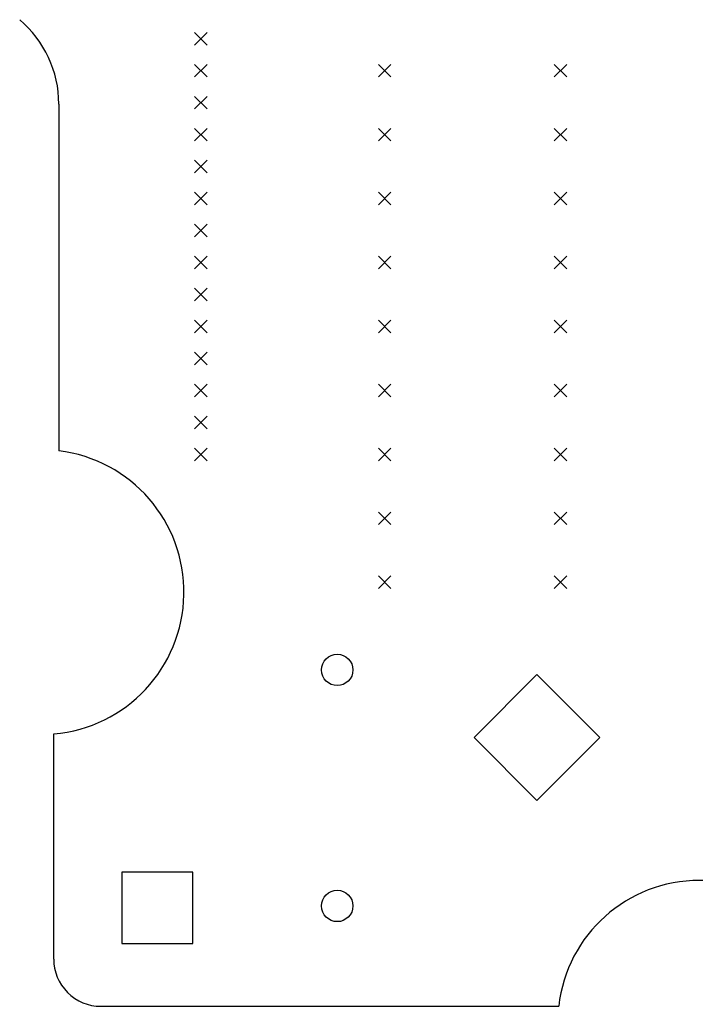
# Model space of a CAD drawing. Extents: x 114 to 184, y -151 to -38.
# Drawn here: x 127.85 to 149.35, y -128.03 to -96.68 of the extents above; entities that cross this region are included whole.
import ezdxf

# ---------------------------------------------------------------- set-up
doc = ezdxf.new("R2010")
doc.units = 0
doc.layers.add('BLACK', color=7, linetype='CONTINUOUS')

msp = doc.modelspace()

# ---------------------------------------------------------------- linework, layer by layer
at = {"layer": 'BLACK', "linetype": 'CONTINUOUS'}
for p, q in [((133.404, -97.082), (133.804, -97.482)), ((133.804, -97.082), (133.404, -97.482)), ((133.404, -98.098), (133.804, -98.498)), ((133.804, -98.098), (133.404, -98.498)), ((139.246, -98.098), (139.646, -98.498)), ((139.646, -98.098), (139.246, -98.498)), ((144.834, -98.098), (145.234, -98.498)), ((145.234, -98.098), (144.834, -98.498)), ((129.089859, -99.356597), (129.089859, -110.37597)), ((133.404, -99.114), (133.804, -99.514)), ((133.804, -99.114), (133.404, -99.514)), ((133.404, -100.13), (133.804, -100.53)), ((133.804, -100.13), (133.404, -100.53)), ((139.246, -100.13), (139.646, -100.53)), ((139.646, -100.13), (139.246, -100.53)), ((144.834, -100.13), (145.234, -100.53)), ((145.234, -100.13), (144.834, -100.53)), ((133.404, -101.146), (133.804, -101.546)), ((133.804, -101.146), (133.404, -101.546)), ((133.404, -102.162), (133.804, -102.562)), ((133.804, -102.162), (133.404, -102.562)), ((139.246, -102.162), (139.646, -102.562)), ((139.646, -102.162), (139.246, -102.562)), ((144.834, -102.162), (145.234, -102.562)), ((145.234, -102.162), (144.834, -102.562)), ((133.404, -103.178), (133.804, -103.578)), ((133.804, -103.178), (133.404, -103.578)), ((133.404, -104.194), (133.804, -104.594)), ((133.804, -104.194), (133.404, -104.594)), ((139.246, -104.194), (139.646, -104.594)), ((139.646, -104.194), (139.246, -104.594)), ((144.834, -104.194), (145.234, -104.594)), ((145.234, -104.194), (144.834, -104.594)), ((133.404, -105.21), (133.804, -105.61)), ((133.804, -105.21), (133.404, -105.61)), ((133.404, -106.226), (133.804, -106.626)), ((133.804, -106.226), (133.404, -106.626)), ((139.246, -106.226), (139.646, -106.626)), ((139.646, -106.226), (139.246, -106.626)), ((144.834, -106.226), (145.234, -106.626)), ((145.234, -106.226), (144.834, -106.626)), ((133.404, -107.242), (133.804, -107.642)), ((133.804, -107.242), (133.404, -107.642)), ((133.404, -108.258), (133.804, -108.658)), ((133.804, -108.258), (133.404, -108.658)), ((139.246, -108.258), (139.646, -108.658)), ((139.646, -108.258), (139.246, -108.658)), ((144.834, -108.258), (145.234, -108.658)), ((145.234, -108.258), (144.834, -108.658)), ((133.404, -109.274), (133.804, -109.674)), ((133.804, -109.274), (133.404, -109.674)), ((133.404, -110.29), (133.804, -110.69)), ((133.804, -110.29), (133.404, -110.69)), ((139.246, -110.29), (139.646, -110.69)), ((139.646, -110.29), (139.246, -110.69)), ((144.834, -110.29), (145.234, -110.69)), ((145.234, -110.29), (144.834, -110.69)), ((139.246, -112.322), (139.646, -112.722)), ((139.646, -112.322), (139.246, -112.722)), ((144.834, -112.322), (145.234, -112.722)), ((145.234, -112.322), (144.834, -112.722)), ((139.246, -114.354), (139.646, -114.754)), ((139.646, -114.354), (139.246, -114.754)), ((144.834, -114.354), (145.234, -114.754)), ((145.234, -114.354), (144.834, -114.754)), ((144.28724, -117.48325), (142.28724, -119.48325)), ((146.28724, -119.48325), (144.28724, -117.48325)), ((128.927757, -126.526624), (128.927757, -119.373965)), ((142.28724, -119.48325), (144.28724, -121.48325)), ((144.28724, -121.48325), (146.28724, -119.48325)), ((133.353622, -123.766868), (131.090858, -123.766868)), ((131.090858, -123.766868), (131.090858, -126.029632)), ((133.353622, -126.029632), (133.353622, -123.766868)), ((131.090858, -126.029632), (133.353622, -126.029632)), ((130.427757, -128.026624), (144.978705, -128.023605))]:
    msp.add_line(p, q, dxfattribs=at)
at = {"layer": 'BLACK'}
for centre in [(137.93724, -117.33825), (137.93724, -124.83825)]:
    msp.add_circle(centre, 0.5, dxfattribs=at)
for centre, radius, start, end in [((125.585, -99.355), 3.504871, -0.026107, 49.792209), ((128.54322, -114.86658), 4.523759, -85.123752, 83.0595692), ((149.4505, -128.5266), 4.499995, 6.4023564, 173.58225), ((130.4277, -126.5266), 1.500024, -179.9990832, -89.9978228)]:
    msp.add_arc(centre, radius, start, end, dxfattribs=at)

doc.saveas('drawing.dxf')
